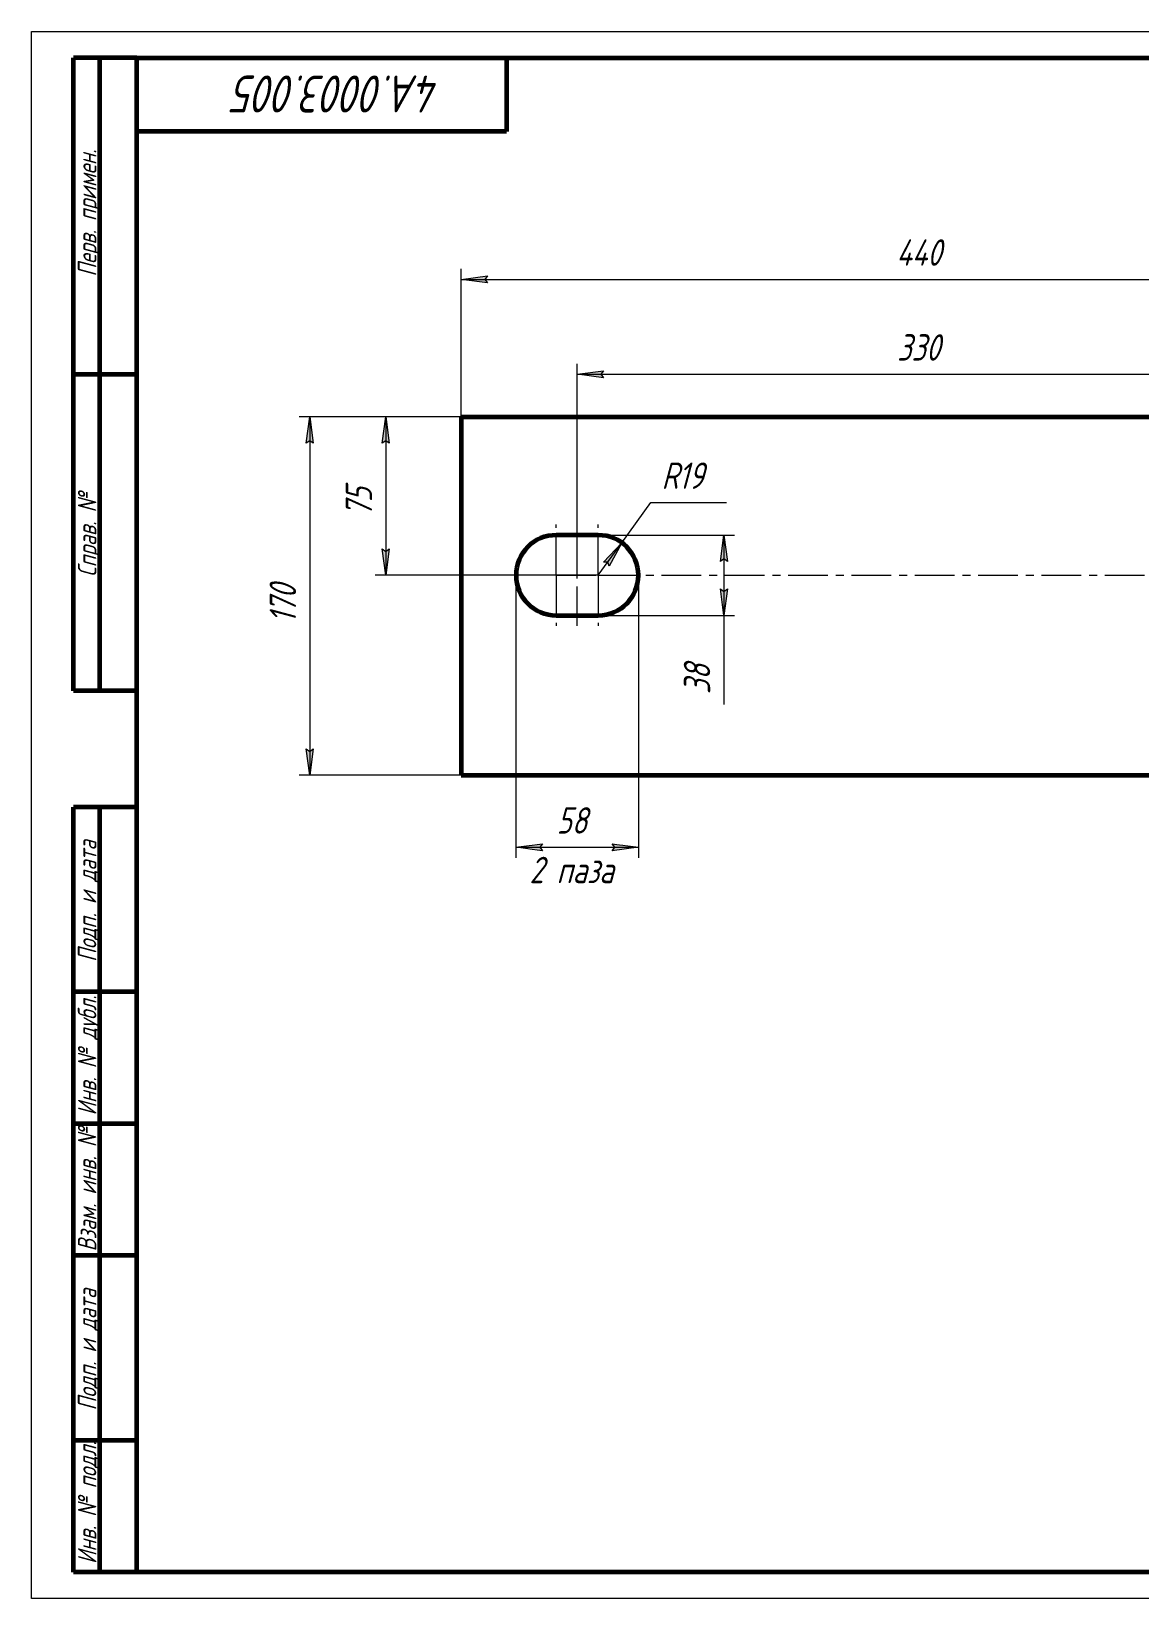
# Model space of a CAD drawing. Header units: millimetres. Extents: x 0 to 420, y 0 to 297.
# Drawn here: x 0 to 210, y 0 to 297 of the extents above; entities that cross this region are included whole.
import ezdxf

# ---------------------------------------------------------------- set-up
doc = ezdxf.new("R2010")
doc.units = ezdxf.units.MM
for name, pattern in [('K5LT_AXLED', [12, 7.5, -1.5, 1.5, -1.5]), ('K5LT_BASIC', [0]), ('K5LT_THIN', [0])]:
    doc.linetypes.add(name, pattern=pattern)
doc.layers.add('Системный слой', color=7, linetype='Continuous')
doc.layers.add('Системный слой (1)', color=7, linetype='Continuous', true_color=0x6c6c6c)
doc.styles.add('KDIMTEXTSTYLE', font='GOST_AU.SHX', dxfattribs={"width": 0.96, "oblique": 15, "height": 5})
doc.styles.add('KTEXTSTYLE', font='GOST_AU.SHX', dxfattribs={"width": 0.96, "height": 5})
doc.dimstyles.new('KDIMSTYLE (0.40)', dxfattribs={"dimtxt": 5, "dimasz": 1, "dimexe": 2, "dimexo": 0, "dimgap": 1, "dimtad": 1, "dimlfac": 2.5, "dimtxsty": 'KDIMTEXTSTYLE', "dimsah": 1, "dimcen": 0, "dimdle": 1, "dimadec": 0, "dimazin": 0, "dimtfac": 0.667, "dimtmove": 0, "dimatfit": 3, "dimfxl": 1, "dimtvp": 1, "dimtolj": 1, "dimtzin": 0, "dimarcsym": 0})

# ---------------------------------------------------------------- blocks, each defined once
blk = doc.blocks.new('D0')
at = {"layer": 'Системный слой (1)'}
blk.add_hatch(color=7, dxfattribs=at).paths.add_polyline_path([(111.89, 200.09), (108.42, 196.42), (109.25, 196.44), (109.49, 195.65)])
at = {"layer": 'Системный слой (1)', "color": 7, "linetype": 'K5LT_THIN', "lineweight": 18}
for p, q in [((111.89, 200.09), (117.41, 207.71)), ((107.43, 193.93), (111.89, 200.09)), ((108.42, 196.42), (111.89, 200.09)), ((111.89, 200.09), (109.49, 195.65)), ((109.25, 196.44), (108.42, 196.42)), ((109.49, 195.65), (109.25, 196.44))]:
    blk.add_line(p, q, dxfattribs=at)
blk.add_wipeout([(119.41, 208.71), (119.41, 216.09), (129.28, 216.09), (129.28, 208.71)]).dxf.layer = 'Системный слой (1)'
blk.add_line((117.41, 207.71), (131.7, 207.71), dxfattribs=at)
at = {"layer": 'Системный слой (1)', "color": 7, "char_height": 5, "attachment_point": 1, "style": 'KTEXTSTYLE'}
for s, insert in [('\\H5.0;\\W1.000;\\Q15;\\Q15;\\W0.965;R', (119.41, 215.3)), ('\\H5.0;\\W1.000;\\Q15;\\Q15;\\W0.965;19', (122.58, 215.3))]:
    blk.add_mtext(s, dxfattribs=dict(at, insert=insert))
blk = doc.blocks.new('KDIMARROW_02')
at = {"layer": 'Системный слой'}
blk.add_hatch(color=0, dxfattribs=at).paths.add_polyline_path([(4.5, 0), (5, 0.66), (0, 0), (5, -0.66)])
at = {"layer": 'Системный слой', "color": 0, "linetype": 'K5LT_THIN', "lineweight": 18}
for p, q in [((0, 0), (-1, 0)), ((5, 0.66), (0, 0)), ((0, 0), (5, -0.66)), ((0, 0), (7, 0)), ((4.5, 0), (5, 0.66)), ((5, -0.66), (4.5, 0))]:
    blk.add_line(p, q, dxfattribs=at)
blk = doc.blocks.new('D1')
at = {"layer": 'Системный слой (1)'}
for points in [[(108.43, 232.67), (103.43, 232.01), (108.43, 231.35), (107.93, 232.01)], [(235.43, 232.01), (230.43, 232.67), (230.93, 232.01), (230.43, 231.35)]]:
    blk.add_hatch(color=7, dxfattribs=at).paths.add_polyline_path(points)
at = {"layer": 'Системный слой (1)', "color": 7, "linetype": 'K5LT_THIN', "lineweight": 18}
for p, q in [((103.43, 193.93), (103.43, 234.01)), ((103.43, 232.01), (108.43, 232.67)), ((108.43, 231.35), (103.43, 232.01)), ((108.43, 232.67), (107.93, 232.01)), ((107.93, 232.01), (108.43, 231.35)), ((230.93, 232.01), (230.43, 232.67)), ((230.43, 232.67), (235.43, 232.01)), ((235.43, 232.01), (230.43, 231.35)), ((230.43, 231.35), (230.93, 232.01)), ((235.43, 193.93), (235.43, 234.01))]:
    blk.add_line(p, q, dxfattribs=at)
blk.add_wipeout([(164.02, 233.01), (164.02, 240.39), (174.41, 240.39), (174.41, 233.01)]).dxf.layer = 'Системный слой (1)'
blk.add_line((103.43, 232.01), (235.43, 232.01), dxfattribs=at)
at = {"layer": 'Системный слой (1)', "color": 7, "insert": (164.02, 239.6), "char_height": 5, "attachment_point": 1, "style": 'KTEXTSTYLE'}
blk.add_mtext('\\H5.0;\\W1.000;\\Q15;\\Q15;\\W0.965;330', dxfattribs=at)
blk = doc.blocks.new('KDIMARROW_01')
at = {"layer": 'Системный слой'}
blk.add_hatch(color=0, dxfattribs=at).paths.add_polyline_path([(0, 0), (-5, 0.66), (-4.5, 0), (-5, -0.66)])
at = {"layer": 'Системный слой', "color": 0, "linetype": 'K5LT_THIN', "lineweight": 18}
for p, q in [((-4.5, 0), (-5, 0.66)), ((-5, 0.66), (0, 0)), ((0, 0), (-5, -0.66)), ((-5, -0.66), (-4.5, 0)), ((0, 0), (-1, 0))]:
    blk.add_line(p, q, dxfattribs=at)
blk = doc.blocks.new('D2')
at = {"layer": 'Системный слой (1)'}
for points in [[(86.43, 250.66), (81.43, 250), (86.43, 249.34), (85.93, 250)], [(257.43, 250), (252.43, 250.66), (252.93, 250), (252.43, 249.34)]]:
    blk.add_hatch(color=7, dxfattribs=at).paths.add_polyline_path(points)
at = {"layer": 'Системный слой (1)', "color": 7, "linetype": 'K5LT_THIN', "lineweight": 18}
for p, q in [((81.43, 223.93), (81.43, 252)), ((81.43, 250), (86.43, 250.66)), ((86.43, 249.34), (81.43, 250)), ((86.43, 250.66), (85.93, 250)), ((85.93, 250), (86.43, 249.34)), ((252.93, 250), (252.43, 250.66)), ((252.43, 250.66), (257.43, 250)), ((257.43, 250), (252.43, 249.34)), ((252.43, 249.34), (252.93, 250)), ((257.43, 223.93), (257.43, 252))]:
    blk.add_line(p, q, dxfattribs=at)
blk.add_wipeout([(163.89, 251), (163.89, 258.38), (174.53, 258.38), (174.53, 251)]).dxf.layer = 'Системный слой (1)'
blk.add_line((81.43, 250), (257.43, 250), dxfattribs=at)
at = {"layer": 'Системный слой (1)', "color": 7, "insert": (163.89, 257.59), "char_height": 5, "attachment_point": 1, "style": 'KTEXTSTYLE'}
blk.add_mtext('\\H5.0;\\W1.000;\\Q15;\\Q15;\\W0.965;440', dxfattribs=at)
blk = doc.blocks.new('D3')
at = {"layer": 'Системный слой (1)'}
for points in [[(67.8, 218.93), (67.15, 223.93), (66.49, 218.93), (67.15, 219.43)], [(67.15, 198.43), (66.49, 198.93), (67.15, 193.93), (67.8, 198.93)]]:
    blk.add_hatch(color=7, dxfattribs=at).paths.add_polyline_path(points)
at = {"layer": 'Системный слой (1)', "color": 7, "linetype": 'K5LT_THIN', "lineweight": 18}
for p, q in [((81.43, 223.93), (65.15, 223.93)), ((66.49, 218.93), (67.15, 223.93)), ((67.15, 223.93), (67.8, 218.93)), ((67.15, 219.43), (66.49, 218.93)), ((67.8, 218.93), (67.15, 219.43)), ((67.15, 193.93), (66.49, 198.93)), ((66.49, 198.93), (67.15, 198.43)), ((67.15, 198.43), (67.8, 198.93)), ((67.8, 198.93), (67.15, 193.93)), ((103.43, 193.93), (65.15, 193.93))]:
    blk.add_line(p, q, dxfattribs=at)
blk.add_wipeout([(66.15, 205.04), (58.76, 205.04), (58.76, 212.51), (66.15, 212.51)]).dxf.layer = 'Системный слой (1)'
blk.add_line((67.15, 223.93), (67.15, 193.93), dxfattribs=at)
at = {"layer": 'Системный слой (1)', "color": 7, "insert": (59.56, 205.04), "char_height": 5, "attachment_point": 1, "rotation": 90, "style": 'KTEXTSTYLE'}
blk.add_mtext('\\H5.0;\\W1.000;\\Q15;\\Q15;\\W0.965;75', dxfattribs=at)
blk = doc.blocks.new('D4')
at = {"layer": 'Системный слой (1)'}
for points in [[(53.41, 218.93), (52.75, 223.93), (52.09, 218.93), (52.75, 219.43)], [(53.41, 161.03), (52.75, 160.53), (52.09, 161.03), (52.75, 156.03)]]:
    blk.add_hatch(color=7, dxfattribs=at).paths.add_polyline_path(points)
at = {"layer": 'Системный слой (1)', "color": 7, "linetype": 'K5LT_THIN', "lineweight": 18}
for p, q in [((81.43, 223.93), (50.75, 223.93)), ((52.09, 218.93), (52.75, 223.93)), ((52.75, 223.93), (53.41, 218.93)), ((52.75, 219.43), (52.09, 218.93)), ((53.41, 218.93), (52.75, 219.43)), ((52.75, 156.03), (52.09, 161.03)), ((52.09, 161.03), (52.75, 160.53)), ((52.75, 160.53), (53.41, 161.03)), ((53.41, 161.03), (52.75, 156.03)), ((81.43, 156.03), (50.75, 156.03))]:
    blk.add_line(p, q, dxfattribs=at)
blk.add_wipeout([(51.75, 184.84), (44.37, 184.84), (44.37, 194.71), (51.75, 194.71)]).dxf.layer = 'Системный слой (1)'
blk.add_line((52.75, 223.93), (52.75, 156.03), dxfattribs=at)
at = {"layer": 'Системный слой (1)', "color": 7, "insert": (45.16, 184.84), "char_height": 5, "attachment_point": 1, "rotation": 90, "style": 'KTEXTSTYLE'}
blk.add_mtext('\\H5.0;\\W1.000;\\Q15;\\Q15;\\W0.965;170', dxfattribs=at)
blk = doc.blocks.new('D5')
at = {"layer": 'Системный слой (1)', "color": 7, "linetype": 'K5LT_THIN', "lineweight": 18}
for p, q in [((91.83, 193.93), (91.83, 140.38)), ((115.03, 193.93), (115.03, 140.38))]:
    blk.add_line(p, q, dxfattribs=at)
blk.add_wipeout([(94.39, 134), (94.39, 150.76), (111.75, 150.76), (111.75, 134)]).dxf.layer = 'Системный слой (1)'
at = {"layer": 'Системный слой (1)'}
for points in [[(96.83, 143.04), (91.83, 142.38), (96.83, 141.72), (96.33, 142.38)], [(115.03, 142.38), (110.03, 143.04), (110.53, 142.38), (110.03, 141.72)]]:
    blk.add_hatch(color=7, dxfattribs=at).paths.add_polyline_path(points)
at = {"layer": 'Системный слой (1)', "color": 7, "linetype": 'K5LT_THIN', "lineweight": 18}
for p, q in [((91.83, 142.38), (96.83, 143.04)), ((96.83, 143.04), (96.33, 142.38)), ((110.53, 142.38), (110.03, 143.04)), ((110.03, 143.04), (115.03, 142.38)), ((96.83, 141.72), (91.83, 142.38)), ((91.83, 142.38), (115.03, 142.38)), ((96.33, 142.38), (96.83, 141.72)), ((115.03, 142.38), (110.03, 141.72)), ((110.03, 141.72), (110.53, 142.38))]:
    blk.add_line(p, q, dxfattribs=at)
at = {"layer": 'Системный слой (1)', "color": 7, "char_height": 5, "attachment_point": 1, "style": 'KTEXTSTYLE'}
for s, insert in [('\\H5.0;\\W1.000;\\Q15;\\Q15;\\W0.965;58', (99.54, 149.97)), ('\\H5.0;\\W1.000;\\Q15;\\Q15;\\W0.965;2 паза', (94.39, 140.58))]:
    blk.add_mtext(s, dxfattribs=dict(at, insert=insert))
blk = doc.blocks.new('D6')
at = {"layer": 'Системный слой (1)'}
for points in [[(131.89, 196.53), (131.23, 201.53), (130.57, 196.53), (131.23, 197.03)], [(131.23, 190.83), (130.57, 191.33), (131.23, 186.33), (131.89, 191.33)]]:
    blk.add_hatch(color=7, dxfattribs=at).paths.add_polyline_path(points)
at = {"layer": 'Системный слой (1)', "color": 7, "linetype": 'K5LT_THIN', "lineweight": 18}
for p, q in [((107.43, 201.53), (133.23, 201.53)), ((130.57, 196.53), (131.23, 201.53)), ((131.23, 201.53), (131.89, 196.53)), ((131.23, 201.53), (131.23, 186.33)), ((131.23, 197.03), (130.57, 196.53)), ((131.89, 196.53), (131.23, 197.03)), ((131.23, 186.33), (130.57, 191.33)), ((130.57, 191.33), (131.23, 190.83)), ((131.23, 190.83), (131.89, 191.33)), ((131.89, 191.33), (131.23, 186.33)), ((107.43, 186.33), (133.23, 186.33)), ((131.23, 186.33), (131.23, 181.32))]:
    blk.add_line(p, q, dxfattribs=at)
blk.add_wipeout([(130.23, 171.41), (122.85, 171.41), (122.85, 179), (130.23, 179)]).dxf.layer = 'Системный слой (1)'
blk.add_line((131.23, 181.32), (131.23, 169.41), dxfattribs=at)
at = {"layer": 'Системный слой (1)', "color": 7, "insert": (123.64, 171.41), "char_height": 5, "attachment_point": 1, "rotation": 90, "style": 'KTEXTSTYLE'}
blk.add_mtext('\\H5.0;\\W1.000;\\Q15;\\Q15;\\W0.965;38', dxfattribs=at)
blk = doc.blocks.new('U2')
at = {"layer": 'Системный слой (1)', "color": 30, "linetype": 'K5LT_AXLED', "lineweight": 18, "true_color": 0xff8000}
for q in [(107.43, 203.53), (79.43, 193.93), (107.43, 184.33), (259.43, 193.93)]:
    blk.add_line((107.43, 193.93), q, dxfattribs=at)
blk = doc.blocks.new('U3')
at = {"layer": 'Системный слой (1)', "color": 30, "linetype": 'K5LT_AXLED', "lineweight": 18, "true_color": 0xff8000}
for q in [(99.43, 203.53), (89.83, 193.93), (99.43, 184.33), (109.03, 193.93)]:
    blk.add_line((99.43, 193.93), q, dxfattribs=at)
blk = doc.blocks.new('U6')
at = {"color": 7, "linetype": 'K5LT_THIN', "lineweight": 18}
for p, q in [((0, 0), (0, 297)), ((0, 297), (420, 297)), ((420, 0), (0, 0))]:
    blk.add_line(p, q, dxfattribs=at)
at = {"color": 150, "linetype": 'K5LT_BASIC', "lineweight": 60, "true_color": 0x0080ff}
for p, q in [((8, 172), (8, 292)), ((20, 292), (8, 292)), ((13, 172), (13, 292)), ((20, 5), (20, 292)), ((20, 292), (415, 292)), ((90, 292), (90, 278)), ((90, 278), (20, 278)), ((20, 232), (8, 232)), ((20, 172), (8, 172)), ((8, 5), (8, 150)), ((20, 150), (8, 150)), ((13, 5), (13, 150)), ((20, 115), (8, 115)), ((20, 90), (8, 90)), ((20, 65), (8, 65)), ((20, 30), (8, 30)), ((20, 5), (8, 5)), ((415, 5), (20, 5))]:
    blk.add_line(p, q, dxfattribs=at)
at = {"color": 7, "attachment_point": 1, "style": 'KTEXTSTYLE'}
for s, insert, char_height, rotation in [('\\H5.0;\\W1.000;\\Q15;\\Q15;\\W0.965;\\H7.00;4А.0003.005', (77.48, 281.64), 7, 180), ('\\H5.0;\\W1.000;\\Q15;\\Q15;\\W0.965;\\H3.50;Перв. примен.', (8.82, 250.52), 3.5, 90), ('\\H5.0;\\W1.000;\\Q15;\\Q15;\\W0.965;\\H3.50;Справ. №', (8.82, 193.63), 3.5, 90), ('\\H5.0;\\W1.000;\\Q15;\\Q15;\\W0.965;\\H3.50;Подп. и дата', (8.82, 120.66), 3.5, 90), ('\\H5.0;\\W1.000;\\Q15;\\Q15;\\W0.965;\\H3.50;Инв. № дубл.', (8.82, 91.57), 3.5, 90), ('\\H5.0;\\W1.000;\\Q15;\\Q15;\\W0.965;\\H3.50;Взам. инв. №', (8.82, 65.8), 3.5, 90), ('\\H5.0;\\W1.000;\\Q15;\\Q15;\\W0.965;\\H3.50;Подп. и дата', (8.82, 35.66), 3.5, 90), ('\\H5.0;\\W1.000;\\Q15;\\Q15;\\W0.965;\\H3.50;Инв. № подл.', (8.82, 6.57), 3.5, 90)]:
    blk.add_mtext(s, dxfattribs=dict(at, insert=insert, char_height=char_height, rotation=rotation))

msp = doc.modelspace()

# ---------------------------------------------------------------- linework, layer by layer
at = {"layer": 'Системный слой (1)', "color": 150, "linetype": 'K5LT_BASIC', "lineweight": 60, "true_color": 0x0080ff}
for p, q in [((81.4313, 223.931), (81.4313, 156.0318)), ((81.4313, 223.931), (257.4313, 223.931)), ((107.4313, 201.531), (99.4313, 201.531)), ((99.4313, 186.331), (107.4313, 186.331)), ((81.4313, 156.0318), (257.4313, 156.0318))]:
    msp.add_line(p, q, dxfattribs=at)
for centre, start, end in [((99.4313, 193.931), 90, 270), ((107.4313, 193.931), 270, 90)]:
    msp.add_arc(centre, 7.6, start, end, dxfattribs=at)

# ---------------------------------------------------------------- next in the draw order: dimensions: what is measured, and where the dimension line sits
at = {"layer": 'Системный слой (1)', "color": 7}
dim = msp.add_radius_dim(center=(107.4313, 193.931), mpoint=(122.8207, 182.788), dimstyle='KDIMSTYLE (0.40)', override={"dimtih": 1, "dimtoh": 1, "dimpost": '\\H5.0;\\W0.965;\\Q15;<>', "dimblk2": 'KDIMARROW_02', "dimclrt": 7, "dimtol": 1, "dimtp": 0, "dimtm": 0, "dimtdec": 5, "dimtmove": 1, "dimtolj": 1}, dxfattribs=at)
dim.commit()
dim.dimension.update_dxf_attribs({"geometry": 'D0', "text_midpoint": (119.409, 207.711), "dimtype": 164})

# ---------------------------------------------------------------- next in the draw order: dimensions: what is measured, and where the dimension line sits
dim = msp.add_linear_dim(base=(103.4313325632, 232.0123484588), p1=(235.4313325632, 193.9310469235), p2=(103.4313325632, 193.9310469235), angle=90, dimstyle='KDIMSTYLE (0.40)', override={"dimexo": 0, "dimpost": '\\H5.0;\\W0.965;\\Q15;<>', "dimblk1": 'KDIMARROW_01', "dimblk2": 'KDIMARROW_01', "dimse1": 0, "dimse2": 0, "dimclrt": 7, "dimtol": 1, "dimtp": 0, "dimtm": 0, "dimtdec": 5, "dimtolj": 1}, dxfattribs=at)
dim.commit()
dim.dimension.update_dxf_attribs({"geometry": 'D1', "text_midpoint": (169.4313325632, 232.0123484588), "dimtype": 160})

# ---------------------------------------------------------------- next in the draw order: dimensions: what is measured, and where the dimension line sits
dim = msp.add_linear_dim(base=(81.4313, 250.0009), p1=(257.4313, 223.931), p2=(81.4313, 223.931), dimstyle='KDIMSTYLE (0.40)', override={"dimexo": 0, "dimpost": '\\H5.0;\\W0.965;\\Q15;<>', "dimblk1": 'KDIMARROW_01', "dimblk2": 'KDIMARROW_01', "dimse1": 0, "dimse2": 0, "dimclrt": 7, "dimtol": 1, "dimtp": 0, "dimtm": 0, "dimtdec": 5, "dimtolj": 1}, dxfattribs=at)
dim.commit()
dim.dimension.update_dxf_attribs({"geometry": 'D2', "text_midpoint": (169.4313, 250.0009), "dimtype": 160})

# ---------------------------------------------------------------- next in the draw order: dimensions: what is measured, and where the dimension line sits
dim = msp.add_linear_dim(base=(67.1458, 223.931), p1=(103.4313, 193.931), p2=(81.4313, 223.931), dimstyle='KDIMSTYLE (0.40)', override={"dimexo": 0, "dimpost": '\\H5.0;\\W0.965;\\Q15;<>', "dimblk1": 'KDIMARROW_01', "dimblk2": 'KDIMARROW_01', "dimse1": 0, "dimse2": 0, "dimclrt": 7, "dimtol": 1, "dimtp": 0, "dimtm": 0, "dimtdec": 5, "dimtolj": 1}, dxfattribs=at)
dim.commit()
dim.dimension.update_dxf_attribs({"geometry": 'D3', "text_midpoint": (67.1458, 208.931), "dimtype": 160})

# ---------------------------------------------------------------- next in the draw order: dimensions: what is measured, and where the dimension line sits
dim = msp.add_linear_dim(base=(52.7482, 223.931), p1=(81.4313, 156.0318), p2=(81.4313, 223.931), angle=270, dimstyle='KDIMSTYLE (0.40)', override={"dimexo": 0, "dimpost": '\\H5.0;\\W0.965;\\Q15;<>', "dimblk1": 'KDIMARROW_01', "dimblk2": 'KDIMARROW_01', "dimse1": 0, "dimse2": 0, "dimclrt": 7, "dimtol": 1, "dimtp": 0, "dimtm": 0, "dimtdec": 5, "dimtolj": 1}, dxfattribs=at)
dim.commit()
dim.dimension.update_dxf_attribs({"geometry": 'D4', "text_midpoint": (52.7482, 189.9814), "dimtype": 160})
dim = msp.add_linear_dim(base=(91.8313325632, 142.3785620726), p1=(115.0313325632, 193.9310469235), p2=(91.8313325632, 193.9310469235), angle=90, dimstyle='KDIMSTYLE (0.40)', override={"dimexo": 0, "dimpost": '\\H5.0;\\W0.965;\\Q15;<>\\X\\H5.0;\\W0.965;\\Q15;\\Q15;2 паза', "dimblk1": 'KDIMARROW_01', "dimblk2": 'KDIMARROW_01', "dimse1": 0, "dimse2": 0, "dimclrt": 7, "dimtol": 1, "dimtp": 0, "dimtm": 0, "dimtdec": 5, "dimtolj": 1}, dxfattribs=at)
dim.commit()
dim.dimension.update_dxf_attribs({"geometry": 'D5', "text_midpoint": (103.4313325632, 142.3785620726)})

# ---------------------------------------------------------------- next in the draw order: linework, layer by layer
at = {"layer": 'Системный слой (1)', "color": 30, "linetype": 'K5LT_AXLED', "lineweight": 18, "true_color": 0xff8000}
msp.add_line((103.4313, 184.331), (103.4313, 203.531), dxfattribs=at)

# ---------------------------------------------------------------- next in the draw order: dimensions: what is measured, and where the dimension line sits
at = {"layer": 'Системный слой (1)', "color": 7}
dim = msp.add_linear_dim(base=(131.230964542, 201.5310469235), p1=(107.4313325632, 186.3310469235), p2=(107.4313325632, 201.5310469235), dimstyle='KDIMSTYLE (0.40)', override={"dimexo": 0, "dimtoh": 1, "dimpost": '\\H5.0;\\W0.965;\\Q15;<>', "dimblk1": 'KDIMARROW_01', "dimblk2": 'KDIMARROW_01', "dimse1": 0, "dimse2": 0, "dimclrt": 7, "dimtol": 1, "dimtp": 0, "dimtm": 0, "dimtdec": 5, "dimtmove": 1, "dimtolj": 1}, dxfattribs=at)
dim.commit()
dim.dimension.update_dxf_attribs({"geometry": 'D6', "text_midpoint": (131.230964542, 175.3623386792), "dimtype": 160})

# ---------------------------------------------------------------- next in the draw order: block references
msp.add_blockref('U6', (0, 0))
at = {"layer": 'Системный слой (1)'}
for name in ['U2', 'U3']:
    msp.add_blockref(name, (0, 0), dxfattribs=at)

doc.saveas('drawing.dxf')
